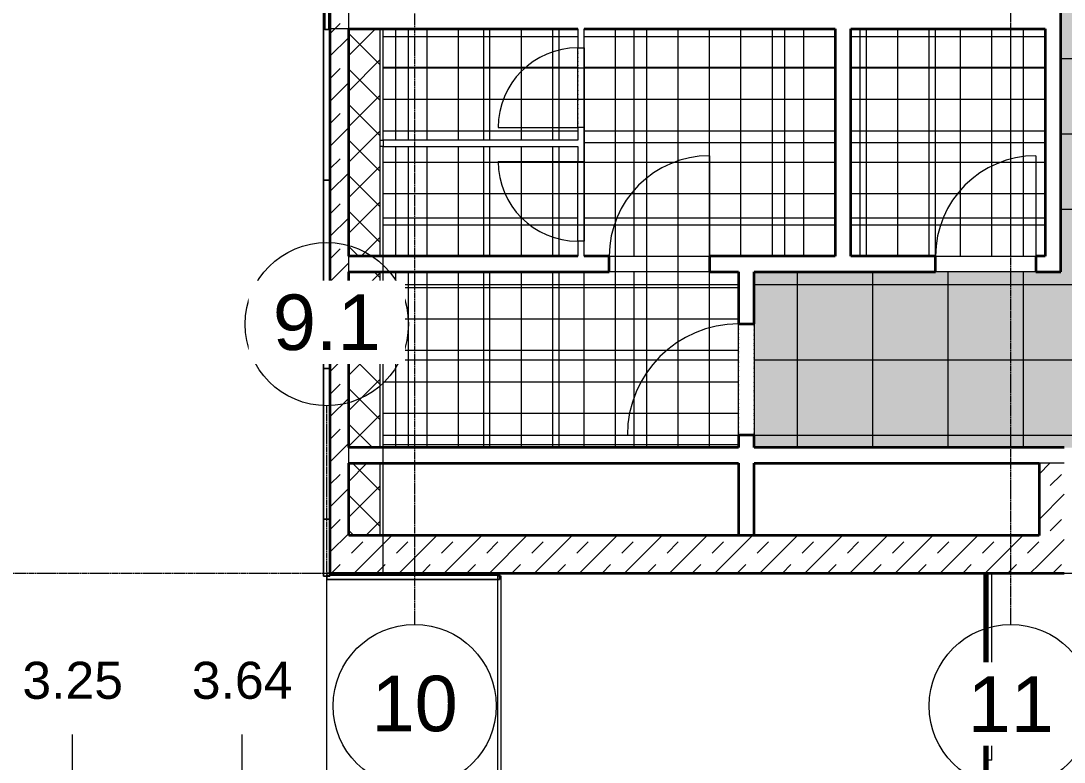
# Model space of a CAD drawing. Header units: millimetres. Extents: x -309577 to 26510, y -302335 to 26695.
# Drawn here: x -247076 to -238764, y -281489 to -275583 of the extents above; entities that cross this region are included whole.
import ezdxf

# ---------------------------------------------------------------- set-up
doc = ezdxf.new("R2010")
doc.units = ezdxf.units.MM
doc.linetypes.add('Rasterlinie', pattern=[22.225, 12.7, -3.175, 3.175, -3.175])
doc.linetypes.add('Über Schnittebene 1', pattern=[1, 0, -1])
for name, color, linetype, lineweight in [('A-AREA-LINE', 4, 'Continuous', 70), ('A-CLNG-GRID', 1, 'Continuous', 9), ('A-DOOR', 1, 'Continuous', 9), ('A-FLOR-HRAL', 1, 'Continuous', 9), ('A-FLOR-OTLN', 6, 'Continuous', 9), ('A-FLOR-PATT', 8, 'Continuous', 9), ('A-GLAZ', 6, 'Continuous', 9), ('A-WALL', 2, 'Continuous', 9), ('A-WALL-PATT', 2, 'Continuous', 35), ('I-WALL', 2, 'Continuous', 9), ('S-GRID', 1, 'Continuous', 9)]:
    doc.layers.add(name, color=color, linetype=linetype, lineweight=lineweight)
pattern_1 = [(180, (0, 0), (-6e-14, -500), [])]
pattern_2 = [(45, (0, 0), (-179.60512, 179.60512), []), (45, (179.6, 0), (-179.60512, 179.60512), [127, -127])]

# ---------------------------------------------------------------- blocks, each defined once
blk = doc.blocks.new('Systemelement - Metallpanel-V15-Ebene 2')
at = {"layer": 'A-GLAZ'}
h = blk.add_hatch(dxfattribs=at)
h.set_pattern_fill('FP_1', color=256, style=0, pattern_type=2)
h.set_pattern_definition(pattern_1)
h.paths.add_polyline_path([(750, -15), (-750, -15), (-750, -25), (750, -25)], flags=0)
blk.add_line((750, -25), (-750, -25), dxfattribs=at)
blk = doc.blocks.new('Systemelement - Verglasung-250449-Ebene 2')
at = {"layer": 'A-GLAZ'}
for p, q in [((-750, 15), (750, 15)), ((-750, 15), (-750, -15)), ((750, 15), (750, -15)), ((750, -15), (-750, -15))]:
    blk.add_line(p, q, dxfattribs=at)
blk = doc.blocks.new('Systemelement - Metallpanel-250450-Ebene 2')
at = {"layer": 'A-GLAZ'}
h = blk.add_hatch(dxfattribs=at)
h.set_pattern_fill('FP_1', color=256, style=0, pattern_type=2)
h.set_pattern_definition(pattern_1)
h.paths.add_polyline_path([(600, 25), (-600, 25), (-600, -25), (600, -25)], flags=0)
for p, q in [((-600, 25), (-600, -25)), ((600, 25), (600, -25)), ((600, -25), (-600, -25))]:
    blk.add_line(p, q, dxfattribs=at)
blk = doc.blocks.new('Systemelement - Metallpanel-250451-Ebene 2')
at = {"layer": 'A-GLAZ'}
h = blk.add_hatch(dxfattribs=at)
h.set_pattern_fill('FP_1', color=256, style=0, pattern_type=2)
h.set_pattern_definition(pattern_1)
h.paths.add_polyline_path([(750, 25), (-750, 25), (-750, -25), (750, -25)], flags=0)
for p, q in [((-750, 25), (-750, -25)), ((750, 25), (750, -25)), ((750, -25), (-750, -25))]:
    blk.add_line(p, q, dxfattribs=at)
blk = doc.blocks.new('Systemelement - Metallpanel-250452-Ebene 2')
at = {"layer": 'A-GLAZ'}
h = blk.add_hatch(dxfattribs=at)
h.set_pattern_fill('FP_1', color=256, style=0, pattern_type=2)
h.set_pattern_definition(pattern_1)
h.paths.add_polyline_path([(227.5, 25), (-227.5, 25), (-227.5, -25), (227.5, -25)], flags=0)
for p, q in [((-227.5, 25), (-227.5, -25)), ((202.5, 25), (227.5, 25)), ((227.5, 25), (227.5, -25)), ((227.5, -25), (-227.5, -25))]:
    blk.add_line(p, q, dxfattribs=at)
blk = doc.blocks.new('Systemelement - Metallpanel-332880-Ebene 2')
at = {"layer": 'A-GLAZ'}
h = blk.add_hatch(dxfattribs=at)
h.set_pattern_fill('FP_1', color=256, style=0, pattern_type=2)
h.set_pattern_definition(pattern_1)
h.paths.add_polyline_path([(-687.5, -25), (687.5, -25), (687.5, 25), (-687.5, 25)], flags=0)
for p, q in [((-687.5, 25), (-662.5, 25)), ((-687.5, 25), (-687.5, -25)), ((687.5, 25), (687.5, -25)), ((687.5, -25), (-687.5, -25))]:
    blk.add_line(p, q, dxfattribs=at)
blk = doc.blocks.new('Geländer - Geländer-380599-Ebene 2')
at = {"layer": 'A-FLOR-HRAL'}
for p, q in [((-239378.7, -279983), (-239378.7, -281473.6)), ((-239338.7, -281473.6), (-239338.7, -279983)), ((-239338.7, -281473.6), (-239378.7, -281473.6))]:
    blk.add_line(p, q, dxfattribs=at)
blk = doc.blocks.new('Systemelement - Metallpanel-V27-Ebene 2')
at = {"layer": 'A-GLAZ'}
h = blk.add_hatch(dxfattribs=at)
h.set_pattern_fill('FP_3', color=256, style=0, pattern_type=2)
h.set_pattern_definition(pattern_1)
h.paths.add_polyline_path([(750, 15), (750, 25), (-750, 25), (-750, 15), (744, 15)], flags=0)
h.paths.add_polyline_path([(750, -25), (750, -15), (-750, -15), (-750, -25), (744, -25)], flags=0)
for p, q in [((-750, 25), (617.5, 25)), ((750, -25), (-750, -25))]:
    blk.add_line(p, q, dxfattribs=at)
blk = doc.blocks.new('Systemelement - Verglasung-V30-Ebene 2')
at = {"layer": 'A-GLAZ'}
for p, q in [((750, 15), (-750, 15)), ((750, -15), (750, 15)), ((-750, -15), (750, -15))]:
    blk.add_line(p, q, dxfattribs=at)
blk = doc.blocks.new('Systemelement - Metallpanel-V31-Ebene 2')
at = {"layer": 'A-GLAZ'}
for p, q in [((600, 25), (-600, 25)), ((-600, 25), (-600, -25)), ((600, -25), (600, 25)), ((-600, -25), (600, -25))]:
    blk.add_line(p, q, dxfattribs=at)
blk = doc.blocks.new('Systemelement - Metallpanel-V32-Ebene 2')
at = {"layer": 'A-GLAZ'}
for p, q in [((750, 25), (-750, 25)), ((-750, 25), (-750, -25)), ((750, -25), (750, 25)), ((-750, -25), (750, -25))]:
    blk.add_line(p, q, dxfattribs=at)
blk = doc.blocks.new('Systemelement - Metallpanel-V33-Ebene 2')
at = {"layer": 'A-GLAZ'}
for p, q in [((227.5, 25), (-227.5, 25)), ((-227.5, 25), (-227.5, -25)), ((227.5, -25), (227.5, 25)), ((-227.5, -25), (227.5, -25))]:
    blk.add_line(p, q, dxfattribs=at)
blk = doc.blocks.new('Systemelement - Metallpanel-V61-Ebene 2')
at = {"layer": 'A-GLAZ'}
for p, q in [((687.5, 25), (-687.5, 25)), ((-687.5, 25), (-687.5, -25)), ((687.5, -25), (687.5, 25)), ((-687.5, -25), (687.5, -25))]:
    blk.add_line(p, q, dxfattribs=at)
blk = doc.blocks.new('Drehflügel 1-flg - Stahlzarge1 - 80 x 2_26-250430-Ebene 2')
at = {"layer": 'A-DOOR'}
blk.add_line((400, 876.9), (400, 76.9), dxfattribs=at)
at = {"layer": 'A-DOOR', "linetype": 'Über Schnittebene 1'}
for p, q in [((-400, 76.9), (400, 76.9)), ((400, -48.1), (-400, -48.1))]:
    blk.add_line(p, q, dxfattribs=at)
at = {"layer": 'A-DOOR'}
blk.add_arc((400, 76.9), 800, 90, 180, dxfattribs=at)
blk = doc.blocks.new('Drehflügel 1-flg - Stahlzarge1 - 88_5 x 2_26-266605-Ebene 2')
at = {"layer": 'A-DOOR', "linetype": 'Über Schnittebene 1'}
for p, q in [((442.5, 48.1), (-442.5, 48.1)), ((-442.5, -76.9), (442.5, -76.9))]:
    blk.add_line(p, q, dxfattribs=at)
at = {"layer": 'A-DOOR'}
blk.add_line((442.5, -961.9), (442.5, -76.9), dxfattribs=at)
blk.add_arc((442.5, -76.9), 885, 180, 270, dxfattribs=at)
blk = doc.blocks.new('Drehflügel 1-flg - Umfassungszarge - 63_5 x 2_135-250514-Ebene 2')
at = {"layer": 'A-DOOR', "linetype": 'Über Schnittebene 1'}
for p, q in [((317.5, 10.6), (-317.5, 10.6)), ((-317.5, -39.4), (317.5, -39.4))]:
    blk.add_line(p, q, dxfattribs=at)
at = {"layer": 'A-DOOR'}
blk.add_line((317.5, -674.4), (317.5, -39.4), dxfattribs=at)
blk.add_arc((317.5, -39.4), 635, 180, 270, dxfattribs=at)
blk = doc.blocks.new('Drehflügel 1-flg - Umfassungszarge - 63_5 x 2_135-250513-Ebene 2')
at = {"layer": 'A-DOOR'}
blk.add_line((317.5, 674.4), (317.5, 39.4), dxfattribs=at)
at = {"layer": 'A-DOOR', "linetype": 'Über Schnittebene 1'}
for p, q in [((-317.5, 39.4), (317.5, 39.4)), ((317.5, -10.6), (-317.5, -10.6))]:
    blk.add_line(p, q, dxfattribs=at)
at = {"layer": 'A-DOOR'}
blk.add_arc((317.5, 39.4), 635, 90, 180, dxfattribs=at)
blk = doc.blocks.new('Systemelement - Verglasung-387670-Ebene 2')
at = {"layer": 'A-GLAZ'}
for p, q in [((812.5, 15), (-812.5, 15)), ((-812.5, 15), (-812.5, -15)), ((812.5, -15), (812.5, 15)), ((-812.5, -15), (812.5, -15))]:
    blk.add_line(p, q, dxfattribs=at)
blk = doc.blocks.new('Geländer - Geländer-380629-Ebene 2')
at = {"layer": 'A-FLOR-HRAL'}
for p, q in [((-239378.7, -279983), (-239378.7, -281473.6)), ((-239338.7, -281473.6), (-239338.7, -279983)), ((-239338.7, -281473.6), (-239378.7, -281473.6))]:
    blk.add_line(p, q, dxfattribs=at)
blk = doc.blocks.new('Raster - Rasterbeschriftung-194804-Ebene 2')
at = {"layer": 'S-GRID'}
blk.add_circle((0, 0), 6.5, dxfattribs=at)

msp = doc.modelspace()

# ---------------------------------------------------------------- hatches: boundary and pattern name
at = {"layer": 'A-CLNG-GRID', "lineweight": 18}
h = msp.add_hatch(dxfattribs=at)
h.set_pattern_fill('FP_34', color=256, style=0, pattern_type=2)
h.set_pattern_definition([(90, (-237888.7, -259683), (-600, 4e-14), []), (180, (-237888.7, -259683), (-7e-14, -600), [])])
h.paths.add_polyline_path([(-241233.7, -278983), (-234543.7, -278983), (-234543.7, -277583), (-236988.7, -277583), (-236988.7, -240678), (-238788.7, -240678), (-238789.8, -277583), (-241233.7, -277583), (-241233.7, -278481)], flags=0)
h = msp.add_hatch(dxfattribs=at)
h.set_pattern_fill('FP_28', color=256, style=0, pattern_type=2)
h.set_pattern_definition([(0, (-242188.7, -276551.74), (0, 600), []), (90, (-242188.7, -276551.74), (-600, 4e-14), [])])
h.paths.add_polyline_path([(-240588.7, -277458), (-240588.7, -275645.5), (-242588.7, -275645.5), (-242588.7, -277458), (-241683.5, -277458)], flags=0)
h.paths.add_polyline_path([(-243130.3, -277458), (-242638.7, -277458), (-242638.7, -276583), (-244188.7, -276583), (-244188.7, -277458)], flags=0)
h.paths.add_polyline_path([(-242638.7, -276533), (-242638.7, -275645.5), (-244188.7, -275645.5), (-244188.7, -276533), (-243130.3, -276533)], flags=0)
h = msp.add_hatch(dxfattribs=at)
h.set_pattern_fill('FP_29', color=256, style=0, pattern_type=2)
h.set_pattern_definition([(90, (-239788.7, -276551.74), (-600, 4e-14), []), (180, (-239788.7, -276551.74), (-7e-14, -600), [])])
h.paths.add_polyline_path([(-238913.7, -277458), (-238913.7, -275645.5), (-240463.7, -275645.5), (-240463.7, -277458), (-240236.6, -277458)], flags=0)
h = msp.add_hatch(dxfattribs=at)
h.set_pattern_fill('FP_33', color=256, style=0, pattern_type=2)
h.set_pattern_definition([(0, (-242788.7, -278283), (0, 600), []), (90, (-242788.7, -278283), (-600, 4e-14), [])])
h.paths.add_polyline_path([(-243130.3, -278983), (-241358.7, -278983), (-241358.7, -277583), (-244188.7, -277583), (-244188.7, -278983)], flags=0)
at = {"layer": 'A-FLOR-PATT'}
h = msp.add_hatch(dxfattribs=at)
h.set_pattern_fill('FP_27', color=256, style=0, pattern_type=2)
h.set_pattern_definition([(270, (-237868.69, -258096.74), (100, 6e-15), []), (0, (-237868.69, -258096.74), (200, 200), [100, -700]), (0, (-237768.69, -258496.74), (200, 200), [100, -700])])
h.paths.add_polyline_path([(-237342.9, -278983), (-234543.7, -278983), (-234543.7, -277583), (-236988.7, -277583), (-236988.7, -272680.5), (-236863.7, -272680.5), (-236863.7, -275520.5), (-231163.7, -275520.5), (-231163.7, -274153), (-231178.7, -274153), (-231178.7, -272953), (-231163.7, -272953), (-231163.7, -271558), (-231838.7, -271558), (-231838.7, -271595.5), (-236863.7, -271595.5), (-236863.7, -271795.5), (-236988.7, -271795.5), (-236988.7, -268630.5), (-236863.7, -268630.5), (-236863.7, -271470.5), (-231838.7, -271470.5), (-231838.7, -271508), (-231163.7, -271508), (-231163.7, -271453), (-231178.7, -271453), (-231178.7, -270253), (-231163.7, -270253), (-231163.7, -268753), (-231178.7, -268753), (-231178.7, -267553), (-231163.7, -267553), (-231163.7, -267508), (-231838.7, -267508), (-231838.7, -267545.5), (-236863.7, -267545.5), (-236863.7, -267745.5), (-236988.7, -267745.5), (-236988.7, -264580.5), (-236863.7, -264580.5), (-236863.7, -267420.5), (-231838.7, -267420.5), (-231838.7, -267458), (-231163.7, -267458), (-231163.7, -266053), (-231178.7, -266053), (-231178.7, -264853), (-231163.7, -264853), (-231163.7, -263458), (-231838.7, -263458), (-231838.7, -263495.5), (-236863.7, -263495.5), (-236863.7, -263695.5), (-236988.7, -263695.5), (-236988.7, -260568), (-236863.7, -260568), (-236863.7, -263370.5), (-231838.7, -263370.5), (-231838.7, -263408), (-231163.7, -263408), (-231163.7, -263353), (-231178.7, -263353), (-231178.7, -262153), (-231163.7, -262153), (-231163.7, -260653), (-231178.7, -260653), (-231178.7, -259483), (-236863.7, -259483), (-236863.7, -259683), (-236988.7, -259683), (-236988.7, -255130.5), (-236863.7, -255130.5), (-236863.7, -259283), (-231163.7, -259283), (-231163.7, -257953), (-231178.7, -257953), (-231178.7, -256753), (-231163.7, -256753), (-231163.7, -255253), (-231178.7, -255253), (-231178.7, -254053), (-231163.7, -254053), (-231163.7, -254008), (-231838.7, -254008), (-231838.7, -254045.5), (-236863.7, -254045.5), (-236863.7, -254245.5), (-236988.7, -254245.5), (-236988.7, -249730.5), (-236863.7, -249730.5), (-236863.7, -253920.5), (-231838.7, -253920.5), (-231838.7, -253958), (-231163.7, -253958), (-231163.7, -252553), (-231178.7, -252553), (-231178.7, -251353), (-231163.7, -251353), (-231163.7, -249853), (-231178.7, -249853), (-231178.7, -248653), (-231163.7, -248653), (-231163.7, -248608), (-231838.7, -248608), (-231838.7, -248645.5), (-236863.7, -248645.5), (-236863.7, -248845.5), (-236988.7, -248845.5), (-236988.7, -245680.5), (-236863.7, -245680.5), (-236863.7, -248520.5), (-231838.7, -248520.5), (-231838.7, -248558), (-231163.7, -248558), (-231163.7, -247153), (-231178.7, -247153), (-231178.7, -245953), (-231163.7, -245953), (-231163.7, -244558), (-231838.7, -244558), (-231838.7, -244595.5), (-236863.7, -244595.5), (-236863.7, -244795.5), (-236988.7, -244795.5), (-236988.7, -244270.5), (-236863.7, -244270.5), (-236863.7, -244470.5), (-231838.7, -244470.5), (-231838.7, -244508), (-231163.7, -244508), (-231163.7, -244453), (-231178.7, -244453), (-231178.7, -243253), (-231163.7, -243253), (-231163.7, -241753), (-231178.7, -241753), (-231178.7, -240673), (-236788.7, -240673), (-236788.7, -241483), (-236863.7, -241483), (-236863.7, -243385.5), (-236988.7, -243385.5), (-236988.7, -240678), (-237188.7, -240678), (-237188.7, -240673), (-238588.7, -240673), (-238588.7, -240678), (-238788.7, -240678), (-238788.7, -243385.5), (-238913.7, -243385.5), (-238913.7, -241483), (-238988.7, -241483), (-238988.7, -240673), (-244598.7, -240673), (-244598.7, -241753), (-244613.7, -241753), (-244613.7, -243253), (-244598.7, -243253), (-244598.7, -244453), (-244613.7, -244453), (-244613.7, -244508), (-243938.7, -244508), (-243938.7, -244470.5), (-238913.7, -244470.5), (-238913.7, -244270.5), (-238788.7, -244270.5), (-238788.7, -244795.5), (-238913.7, -244795.5), (-238913.7, -244595.5), (-243938.7, -244595.5), (-243938.7, -244558), (-244613.7, -244558), (-244613.7, -245953), (-244598.7, -245953), (-244598.7, -247153), (-244613.7, -247153), (-244613.7, -248558), (-243938.7, -248558), (-243938.7, -248520.5), (-238913.7, -248520.5), (-238913.7, -248021.8), (-238939.2, -248069.7), (-238976.6, -248115.1), (-239022, -248152.4), (-239073.9, -248180.2), (-239130.2, -248197.2), (-239188.7, -248203), (-239247.2, -248197.2), (-239303.5, -248180.2), (-239355.4, -248152.4), (-239400.8, -248115.1), (-239438.1, -248069.7), (-239465.9, -248017.8), (-239482.9, -247961.5), (-239488.7, -247903), (-239482.9, -247844.5), (-239465.9, -247788.2), (-239438.1, -247736.3), (-239400.8, -247690.9), (-239355.4, -247653.5), (-239303.5, -247625.8), (-239247.2, -247608.8), (-239188.7, -247603), (-239130.2, -247608.8), (-239073.9, -247625.8), (-239022, -247653.5), (-238976.6, -247690.9), (-238939.2, -247736.3), (-238913.7, -247784.1), (-238913.7, -245680.5), (-238788.7, -245680.5), (-238788.7, -248845.5), (-238913.7, -248845.5), (-238913.7, -248645.5), (-243938.7, -248645.5), (-243938.7, -248608), (-244613.7, -248608), (-244613.7, -248653), (-244598.7, -248653), (-244598.7, -249853), (-244613.7, -249853), (-244613.7, -251353), (-244598.7, -251353), (-244598.7, -252553), (-244613.7, -252553), (-244613.7, -253958), (-243938.7, -253958), (-243938.7, -253920.5), (-238913.7, -253920.5), (-238913.7, -249730.5), (-238788.7, -249730.5), (-238788.7, -254245.5), (-238913.7, -254245.5), (-238913.7, -254045.5), (-243938.7, -254045.5), (-243938.7, -254008), (-244613.7, -254008), (-244613.7, -254053), (-244598.7, -254053), (-244598.7, -255253), (-244613.7, -255253), (-244613.7, -256753), (-244598.7, -256753), (-244598.7, -257953), (-244613.7, -257953), (-244613.7, -259283), (-238913.7, -259283), (-238913.7, -256121.8), (-238939.2, -256169.7), (-238976.6, -256215.1), (-239022, -256252.4), (-239073.9, -256280.2), (-239130.2, -256297.2), (-239188.7, -256303), (-239247.2, -256297.2), (-239303.5, -256280.2), (-239355.4, -256252.4), (-239400.8, -256215.1), (-239438.1, -256169.7), (-239465.9, -256117.8), (-239482.9, -256061.5), (-239488.7, -256003), (-239482.9, -255944.5), (-239465.9, -255888.2), (-239438.1, -255836.3), (-239400.8, -255790.9), (-239355.4, -255753.5), (-239303.5, -255725.8), (-239247.2, -255708.8), (-239188.7, -255703), (-239130.2, -255708.8), (-239073.9, -255725.8), (-239022, -255753.5), (-238976.6, -255790.9), (-238939.2, -255836.3), (-238913.7, -255884.1), (-238913.7, -255130.5), (-238788.7, -255130.5), (-238789.8, -259683), (-238913.7, -259683), (-238913.7, -259483), (-244598.7, -259483), (-244598.7, -260653), (-244613.7, -260653), (-244613.7, -262153), (-244598.7, -262153), (-244598.7, -263353), (-244613.7, -263353), (-244613.7, -264758), (-243938.7, -264758), (-243938.7, -264720.5), (-238913.7, -264720.5), (-238913.7, -264221.8), (-238939.2, -264269.7), (-238976.6, -264315.1), (-239022, -264352.4), (-239073.9, -264380.2), (-239130.2, -264397.2), (-239188.7, -264403), (-239247.2, -264397.2), (-239303.5, -264380.2), (-239355.4, -264352.4), (-239404.4, -264310.8), (-239438.1, -264269.7), (-239465.9, -264217.8), (-239482.9, -264161.5), (-239488.2, -264097.5), (-239482.9, -264044.5), (-239465.9, -263988.2), (-239438.1, -263936.3), (-239400.8, -263890.9), (-239355.4, -263853.5), (-239303.5, -263825.8), (-239247.2, -263808.8), (-239188.7, -263803), (-239130.2, -263808.8), (-239073.9, -263825.8), (-239022, -263853.5), (-238976.6, -263890.9), (-238939.2, -263936.3), (-238913.7, -263984.1), (-238913.7, -260568), (-238788.7, -260568), (-238789.8, -265045.5), (-238913.7, -265045.5), (-238913.7, -264845.5), (-243938.7, -264845.5), (-243938.7, -264808), (-244613.7, -264808), (-244613.7, -264853), (-244598.7, -264853), (-244598.7, -266053), (-244613.7, -266053), (-244613.7, -267553), (-244598.7, -267553), (-244598.7, -268753), (-244613.7, -268753), (-244613.7, -270158), (-243938.7, -270158), (-243938.7, -270120.5), (-238913.7, -270120.5), (-238913.7, -265930.5), (-238788.7, -265930.5), (-238788.7, -270445.5), (-238913.7, -270445.5), (-238913.7, -270245.5), (-243938.7, -270245.5), (-243938.7, -270208), (-244613.7, -270208), (-244613.7, -270253), (-244598.7, -270253), (-244598.7, -271453), (-244613.7, -271453), (-244613.7, -272953), (-244598.7, -272953), (-244598.7, -274153), (-244613.7, -274153), (-244613.7, -275520.5), (-238913.7, -275520.5), (-238913.7, -272321.8), (-238939.2, -272369.7), (-238976.6, -272415.1), (-239022, -272452.4), (-239073.9, -272480.2), (-239130.2, -272497.2), (-239188.7, -272503), (-239247.2, -272497.2), (-239303.5, -272480.2), (-239355.4, -272452.4), (-239400.8, -272415.1), (-239438.1, -272369.7), (-239465.9, -272317.8), (-239482.9, -272261.5), (-239488.7, -272203), (-239482.9, -272144.5), (-239465.9, -272088.2), (-239438.1, -272036.3), (-239400.8, -271990.9), (-239355.4, -271953.5), (-239303.5, -271925.8), (-239247.2, -271908.8), (-239188.7, -271903), (-239130.2, -271908.8), (-239073.9, -271925.8), (-239022, -271953.5), (-238976.6, -271990.9), (-238939.2, -272036.3), (-238913.7, -272084.1), (-238913.7, -271330.5), (-238788.7, -271330.5), (-238789.8, -277583), (-241233.7, -277583), (-241233.7, -278983), (-238763.7, -278983)], flags=0)
h.paths.add_polyline_path([(-243938.7, -272453), (-243994.3, -272446.7), (-244047.2, -272428.2), (-244094.6, -272398.4), (-244134.1, -272358.9), (-244163.9, -272311.5), (-244182.4, -272258.6), (-244188.7, -272203), (-244182.4, -272147.4), (-244163.9, -272094.5), (-244134.1, -272047.1), (-244094.6, -272007.5), (-244047.2, -271977.7), (-243994.3, -271959.3), (-243938.7, -271953), (-243883.1, -271959.3), (-243830.2, -271977.7), (-243782.8, -272007.5), (-243743.2, -272047.1), (-243713.4, -272094.5), (-243695, -272147.4), (-243688.7, -272203), (-243695, -272258.6), (-243713.4, -272311.5), (-243743.2, -272358.9), (-243782.8, -272398.4), (-243830.2, -272428.2), (-243883.1, -272446.7)], flags=0)
h.paths.add_polyline_path([(-231838.7, -272453), (-231894.3, -272446.7), (-231947.2, -272428.2), (-231994.6, -272398.4), (-232034.1, -272358.9), (-232063.9, -272311.5), (-232082.4, -272258.6), (-232088.7, -272203), (-232082.4, -272147.4), (-232063.9, -272094.5), (-232034.1, -272047.1), (-231994.6, -272007.5), (-231947.2, -271977.7), (-231894.3, -271959.3), (-231838.7, -271953), (-231783.1, -271959.3), (-231730.2, -271977.7), (-231682.8, -272007.5), (-231643.2, -272047.1), (-231613.4, -272094.5), (-231595, -272147.4), (-231588.7, -272203), (-231595, -272258.6), (-231613.4, -272311.5), (-231643.2, -272358.9), (-231682.8, -272398.4), (-231730.2, -272428.2), (-231783.1, -272446.7)], flags=0)
h.paths.add_polyline_path([(-231838.7, -264353), (-231894.3, -264346.7), (-231947.2, -264328.2), (-231994.6, -264298.4), (-232034.1, -264258.9), (-232063.9, -264211.5), (-232082.4, -264158.6), (-232088.7, -264103), (-232082.4, -264047.4), (-232063.9, -263994.5), (-232034.1, -263947.1), (-231994.6, -263907.5), (-231947.2, -263877.7), (-231894.3, -263859.3), (-231838.7, -263853), (-231783.1, -263859.3), (-231730.2, -263877.7), (-231682.8, -263907.5), (-231643.2, -263947.1), (-231613.4, -263994.5), (-231595, -264047.4), (-231588.7, -264103), (-231595, -264158.6), (-231613.4, -264211.5), (-231643.2, -264258.9), (-231682.8, -264298.4), (-231730.2, -264328.2), (-231783.1, -264346.7)], flags=0)
h.paths.add_polyline_path([(-243938.7, -264353), (-243994.3, -264346.7), (-244047.2, -264328.2), (-244094.6, -264298.4), (-244134.1, -264258.9), (-244163.9, -264211.5), (-244182.4, -264158.6), (-244188.7, -264103), (-244182.4, -264047.4), (-244163.9, -263994.5), (-244134.1, -263947.1), (-244094.6, -263907.5), (-244047.2, -263877.7), (-243994.3, -263859.3), (-243938.7, -263853), (-243883.1, -263859.3), (-243830.2, -263877.7), (-243782.8, -263907.5), (-243743.2, -263947.1), (-243713.4, -263994.5), (-243695, -264047.4), (-243688.7, -264103), (-243695, -264158.6), (-243713.4, -264211.5), (-243743.2, -264258.9), (-243782.8, -264298.4), (-243830.2, -264328.2), (-243883.1, -264346.7)], flags=0)
h.paths.add_polyline_path([(-231838.7, -256253), (-231894.3, -256246.7), (-231947.2, -256228.2), (-231994.6, -256198.4), (-232034.1, -256158.9), (-232063.9, -256111.5), (-232082.4, -256058.6), (-232088.7, -256003), (-232082.4, -255947.4), (-232063.9, -255894.5), (-232034.1, -255847.1), (-231994.6, -255807.5), (-231947.2, -255777.7), (-231894.3, -255759.3), (-231838.7, -255753), (-231783.1, -255759.3), (-231730.2, -255777.7), (-231681.7, -255808.7), (-231643.2, -255847.1), (-231613.4, -255894.5), (-231595, -255947.4), (-231588.7, -256003), (-231595, -256058.6), (-231613.4, -256111.5), (-231643.2, -256158.9), (-231682.8, -256198.4), (-231730.2, -256228.2), (-231783.1, -256246.7)], flags=0)
h.paths.add_polyline_path([(-243938.7, -256253), (-243994.3, -256246.7), (-244047.2, -256228.2), (-244094.6, -256198.4), (-244134.1, -256158.9), (-244163.9, -256111.5), (-244182.4, -256058.6), (-244188.7, -256003), (-244182.4, -255947.4), (-244163.9, -255894.5), (-244134.1, -255847.1), (-244094.6, -255807.5), (-244047.2, -255777.7), (-243994.3, -255759.3), (-243938.7, -255753), (-243883.1, -255759.3), (-243830.2, -255777.7), (-243781.7, -255808.7), (-243743.2, -255847.1), (-243713.4, -255894.5), (-243695, -255947.4), (-243688.7, -256003), (-243695, -256058.6), (-243713.4, -256111.5), (-243743.2, -256158.9), (-243782.8, -256198.4), (-243830.2, -256228.2), (-243883.1, -256246.7)], flags=0)
h.paths.add_polyline_path([(-243938.7, -248153), (-243994.3, -248146.7), (-244047.2, -248128.2), (-244094.6, -248098.4), (-244134.1, -248058.9), (-244163.9, -248011.5), (-244182.4, -247958.6), (-244188.7, -247903), (-244182.4, -247847.4), (-244163.9, -247794.5), (-244134.1, -247747.1), (-244094.6, -247707.5), (-244047.2, -247677.7), (-243994.3, -247659.3), (-243938.7, -247653), (-243883.1, -247659.3), (-243830.2, -247677.7), (-243782.8, -247707.5), (-243743.2, -247747.1), (-243713.4, -247794.5), (-243695, -247847.4), (-243688.7, -247903), (-243695, -247958.6), (-243713.4, -248011.5), (-243743.2, -248058.9), (-243782.8, -248098.4), (-243830.2, -248128.2), (-243883.1, -248146.7)], flags=0)
h.paths.add_polyline_path([(-231838.7, -248153), (-231894.3, -248146.7), (-231947.2, -248128.2), (-231994.6, -248098.4), (-232034.1, -248058.9), (-232063.9, -248011.5), (-232082.4, -247958.6), (-232088.7, -247903), (-232082.4, -247847.4), (-232063.9, -247794.5), (-232034.1, -247747.1), (-231994.6, -247707.5), (-231947.2, -247677.7), (-231894.3, -247659.3), (-231838.7, -247653), (-231783.1, -247659.3), (-231730.2, -247677.7), (-231682.8, -247707.5), (-231643.2, -247747.1), (-231613.4, -247794.5), (-231595, -247847.4), (-231588.7, -247903), (-231595, -247958.6), (-231613.4, -248011.5), (-231643.2, -248058.9), (-231682.8, -248098.4), (-231730.2, -248128.2), (-231783.1, -248146.7)], flags=0)
h = msp.add_hatch(dxfattribs=at)
h.set_pattern_fill('FP_87', color=256, style=0, pattern_type=2)
h.set_pattern_definition([(270, (-241588.7, -276707.99), (250, 2e-14), []), (0, (-241588.7, -276707.99), (0, 250), [])])
h.paths.add_polyline_path([(-243130.3, -278983), (-241358.7, -278983), (-241358.7, -277583), (-241588.7, -277583), (-241588.7, -277458), (-240588.7, -277458), (-240588.7, -275645.5), (-242588.7, -275645.5), (-242588.7, -275798), (-242638.7, -275798), (-242638.7, -275645.5), (-244188.7, -275645.5), (-244188.7, -276533), (-242638.7, -276533), (-242638.7, -276433), (-242588.7, -276433), (-242588.7, -276703), (-242638.7, -276703), (-242638.7, -276583), (-244188.7, -276583), (-244188.7, -277458), (-242638.7, -277458), (-242638.7, -277338), (-242588.7, -277338), (-242588.7, -277458), (-242388.7, -277458), (-242388.7, -277583), (-244188.7, -277583), (-244188.7, -278983)], flags=0)
h.paths.add_polyline_path([(-240463.7, -277458), (-238913.7, -277458), (-238913.7, -275645.5), (-240463.7, -275645.5), (-240463.7, -277064)], flags=0)
at = {"layer": 'A-WALL-PATT', "lineweight": 9}
h = msp.add_hatch(dxfattribs=at)
h.set_pattern_fill('FP_60', color=256, style=0, pattern_type=2)
h.set_pattern_definition(pattern_2)
h.paths.add_polyline_path([(-244577.2, -279983), (-244463.7, -279983), (-244463.7, -275520.5), (-244613.7, -275520.5), (-244613.7, -279983)], flags=0)
h = msp.add_hatch(dxfattribs=at)
h.set_pattern_fill('FP_59', color=256, style=0, pattern_type=2)
h.set_pattern_definition([(45, (0, 0), (-141.42136, 141.42136), []), (135, (0, 0), (-141.42136, -141.42136), [])])
h.paths.add_polyline_path([(-244213.7, -279683), (-244213.7, -279108), (-244463.7, -279108), (-244463.7, -279683)], flags=0)
h.paths.add_polyline_path([(-244213.7, -278983), (-244213.7, -277583), (-244463.7, -277583), (-244463.7, -278983)], flags=0)
h.paths.add_polyline_path([(-244213.7, -277458), (-244213.7, -275645.5), (-244463.7, -275645.5), (-244463.7, -277458)], flags=0)
h = msp.add_hatch(dxfattribs=at)
h.set_pattern_fill('FP_60', color=256, style=0, pattern_type=2)
h.set_pattern_definition(pattern_2)
h.paths.add_polyline_path([(-238789.8, -279983), (-238763.7, -279983), (-238763.7, -279108), (-238963.7, -279108), (-238963.7, -279983)], flags=0)
h = msp.add_hatch(dxfattribs=at)
h.set_pattern_fill('FP_60', color=256, style=0, pattern_type=2)
h.set_pattern_definition(pattern_2)
h.paths.add_polyline_path([(-244213.7, -279983), (-238963.7, -279983), (-238963.7, -279683), (-244463.7, -279683), (-244463.7, -279983)], flags=0)

# ---------------------------------------------------------------- linework, layer by layer
at = {"layer": 'A-AREA-LINE'}
for q in [(-239388.7, -281503.6), (-239388.7, -285715.9)]:
    msp.add_line((-239388.7, -279983), q, dxfattribs=at)
at = {"layer": 'A-FLOR-OTLN'}
for p, q in [((-241358.7, -278883), (-241358.7, -277998)), ((-241233.7, -277998), (-241233.7, -278883)), ((-241358.7, -279681.7), (-244188.7, -279681.7)), ((-241233.7, -279683), (-241233.7, -279681.7)), ((-244638.7, -281543), (-244638.7, -280033)), ((-239388.7, -279983), (-239388.7, -285715.9))]:
    msp.add_line(p, q, dxfattribs=at)
at = {"layer": 'A-WALL', "color": 10, "lineweight": 35}
for p, q in [((-244613.7, -275520.5), (-244613.7, -279983)), ((-238788.7, -277583), (-238788.7, -275520.5)), ((-244463.7, -275645.5), (-242638.7, -275645.5)), ((-244463.7, -277458), (-244463.7, -275645.5)), ((-242588.7, -275645.5), (-240588.7, -275645.5)), ((-240588.7, -275645.5), (-240588.7, -277458)), ((-240463.7, -275645.5), (-238913.7, -275645.5)), ((-240463.7, -277458), (-240463.7, -275645.5)), ((-238913.7, -275645.5), (-238913.7, -277458)), ((-242638.7, -277458), (-244463.7, -277458)), ((-242388.7, -277458), (-242588.7, -277458)), ((-242388.7, -277583), (-242388.7, -277458)), ((-240588.7, -277458), (-241588.7, -277458)), ((-241588.7, -277458), (-241588.7, -277583)), ((-239788.7, -277458), (-240463.7, -277458)), ((-239788.7, -277583), (-239788.7, -277458)), ((-238913.7, -277458), (-238988.7, -277458)), ((-238988.7, -277458), (-238988.7, -277583)), ((-244463.7, -277583), (-242388.7, -277583)), ((-244463.7, -278983), (-244463.7, -277583)), ((-241588.7, -277583), (-241358.7, -277583)), ((-241358.7, -277583), (-241358.7, -277998)), ((-241233.7, -277583), (-239788.7, -277583)), ((-241233.7, -277998), (-241233.7, -277583)), ((-238988.7, -277583), (-238788.7, -277583)), ((-241358.7, -277998), (-241233.7, -277998)), ((-241358.7, -278883), (-241358.7, -278983)), ((-241233.7, -278883), (-241358.7, -278883)), ((-241233.7, -278983), (-241233.7, -278883)), ((-241358.7, -278983), (-244463.7, -278983)), ((-238763.7, -278983), (-241233.7, -278983)), ((-244463.7, -279108), (-241358.7, -279108)), ((-244463.7, -279683), (-244463.7, -279108)), ((-241358.7, -279108), (-241358.7, -279681.7)), ((-241233.7, -279108), (-238963.7, -279108)), ((-241233.7, -279681.7), (-241233.7, -279108)), ((-238963.7, -279108), (-238963.7, -279683)), ((-238963.7, -279683), (-244463.7, -279683)), ((-241358.7, -279681.7), (-241233.7, -279681.7)), ((-244613.7, -279983), (-238763.7, -279983))]:
    msp.add_line(p, q, dxfattribs=at)
at = {"layer": 'A-WALL'}
for p, q in [((-244463.7, -275645.5), (-244463.7, -275520.5)), ((-244463.7, -275645.5), (-244613.7, -275645.5)), ((-244213.7, -277458), (-244213.7, -275645.5)), ((-240588.7, -275645.5), (-240588.7, -275645.5)), ((-244463.7, -277583), (-244463.7, -277458)), ((-242388.7, -277458), (-241588.7, -277458)), ((-239788.7, -277458), (-238988.7, -277458)), ((-244213.7, -278983), (-244213.7, -277583)), ((-241588.7, -277583), (-242388.7, -277583)), ((-238988.7, -277583), (-239788.7, -277583)), ((-244463.7, -279108), (-244463.7, -278983)), ((-244213.7, -279683), (-244213.7, -279108)), ((-238763.7, -279108), (-238963.7, -279108))]:
    msp.add_line(p, q, dxfattribs=at)
at = {"layer": 'A-WALL', "color": 7}
for p, q in [((-244188.7, -276533), (-244188.7, -275645.5)), ((-244188.7, -279983), (-244188.7, -276583))]:
    msp.add_line(p, q, dxfattribs=at)
at = {"layer": 'I-WALL', "color": 7}
for p, q in [((-242638.7, -275645.5), (-242638.7, -275798)), ((-242588.7, -275798), (-242588.7, -275645.5)), ((-242638.7, -275798), (-242588.7, -275798)), ((-242588.7, -276433), (-242638.7, -276433)), ((-242638.7, -276433), (-242638.7, -276533)), ((-242638.7, -276533), (-244188.7, -276533)), ((-244188.7, -276583), (-242638.7, -276583)), ((-242638.7, -276583), (-242638.7, -276703)), ((-242638.7, -276703), (-242588.7, -276703)), ((-242588.7, -277338), (-242638.7, -277338)), ((-242638.7, -277338), (-242638.7, -277458)), ((-242588.7, -277458), (-242588.7, -277338))]:
    msp.add_line(p, q, dxfattribs=at)
at = {"layer": 'I-WALL'}
for p, q in [((-242638.7, -276433), (-242638.7, -275798)), ((-242588.7, -275798), (-242588.7, -277338)), ((-244213.7, -276533), (-244188.7, -276533)), ((-244188.7, -276533), (-244188.7, -276583)), ((-244188.7, -276583), (-244213.7, -276583)), ((-242638.7, -277338), (-242638.7, -276703))]:
    msp.add_line(p, q, dxfattribs=at)
at = {"layer": 'S-GRID', "linetype": 'Rasterlinie'}
for p, q in [((-243938.7, -235883), (-243938.7, -280391.1)), ((-239188.7, -280391.1), (-239188.7, -235883)), ((-244638.7, -296482.9), (-244638.7, -278648.7)), ((-297438.8, -279983), (-175467.7, -279983))]:
    msp.add_line(p, q, dxfattribs=at)
at = {"layer": 'S-GRID', "lineweight": 18}
for p, q in [((-246663.7, -295585.5), (-246663.7, -281267.4)), ((-245313.7, -295585.5), (-245313.7, -281267.4))]:
    msp.add_line(p, q, dxfattribs=at)

# ---------------------------------------------------------------- block references
at = {"layer": 'A-DOOR'}
for name, p, rotation in [('Drehflügel 1-flg - Umfassungszarge - 63_5 x 2_135-250514-Ebene 2', (-242599.3, -276115.5), 270), ('Drehflügel 1-flg - Umfassungszarge - 63_5 x 2_135-250513-Ebene 2', (-242599.3, -277020.5), 90), ('Drehflügel 1-flg - Stahlzarge1 - 88_5 x 2_26-266605-Ebene 2', (-241281.8, -278440.5), 270)]:
    msp.add_blockref(name, p, dxfattribs=dict(at, rotation=rotation))
for p in [(-241988.7, -277534.9), (-239388.7, -277534.9)]:
    msp.add_blockref('Drehflügel 1-flg - Stahlzarge1 - 80 x 2_26-250430-Ebene 2', p, dxfattribs=at)
at = {"layer": 'A-FLOR-HRAL'}
for name in ['Geländer - Geländer-380599-Ebene 2', 'Geländer - Geländer-380629-Ebene 2']:
    msp.add_blockref(name, (0, 0), dxfattribs=at)
at = {"layer": 'A-GLAZ'}
for name, p, rotation in [('Systemelement - Metallpanel-V15-Ebene 2', (-244638.7, -274903), 269.9999999999999), ('Systemelement - Metallpanel-V27-Ebene 2', (-244638.7, -274903), 269.9999999999999), ('Systemelement - Verglasung-250449-Ebene 2', (-244638.7, -274903), 269.9999999999999), ('Systemelement - Verglasung-V30-Ebene 2', (-244638.7, -274903), 269.9999999999999), ('Systemelement - Metallpanel-250450-Ebene 2', (-244638.7, -276253), 269.9999999999999), ('Systemelement - Metallpanel-V31-Ebene 2', (-244638.7, -276253), 269.9999999999999), ('Systemelement - Metallpanel-250451-Ebene 2', (-244638.7, -277603), 269.9999999999999), ('Systemelement - Metallpanel-V32-Ebene 2', (-244638.7, -277603), 269.9999999999999), ('Systemelement - Metallpanel-250450-Ebene 2', (-244638.7, -278953), 269.9999999999999), ('Systemelement - Metallpanel-V31-Ebene 2', (-244638.7, -278953), 269.9999999999999), ('Systemelement - Metallpanel-250452-Ebene 2', (-244638.7, -279780.5), 269.9999999999999), ('Systemelement - Metallpanel-V33-Ebene 2', (-244638.7, -279780.5), 269.9999999999999), ('Systemelement - Verglasung-387670-Ebene 2', (-243263.7, -280820.5), 90)]:
    msp.add_blockref(name, p, dxfattribs=dict(at, rotation=rotation))
for name in ['Systemelement - Metallpanel-332880-Ebene 2', 'Systemelement - Metallpanel-V61-Ebene 2']:
    msp.add_blockref(name, (-243951.2, -280008), dxfattribs=at)
at = {"layer": 'S-GRID', "xscale": 99.99999999999993, "yscale": 99.99999999999993, "zscale": 99.99999999999993}
for p in [(-244638.7, -277998.7), (-239188.7, -281041.1)]:
    msp.add_blockref('Raster - Rasterbeschriftung-194804-Ebene 2', p, dxfattribs=at)
at = {"layer": 'S-GRID', "xscale": 99.99999999999993, "yscale": 99.99999999999993, "zscale": 99.99999999999993, "rotation": 180}
msp.add_blockref('Raster - Rasterbeschriftung-194804-Ebene 2', (-243938.7, -281041.1), dxfattribs=at)

# ---------------------------------------------------------------- texts
at = {"layer": 'S-GRID', "char_height": 295.06, "width": 957.6, "attachment_point": 2, "line_spacing_factor": 0.938532}
for s, insert in [('\\fArial|b0|i0|c0|p34|;3.25', (-246663.2, -280689.1)), ('\\fArial|b0|i0|c0|p34|;3.64', (-245313.2, -280689.1))]:
    msp.add_mtext(s, dxfattribs=dict(at, insert=insert))

# ---------------------------------------------------------------- next in the draw order: texts
at = {"layer": 'S-GRID', "char_height": 442.59, "attachment_point": 2, "line_spacing_factor": 0.938532, "bg_fill": 3, "box_fill_scale": 1.25, "bg_fill_color": 0, "bg_fill_transparency": 0}
for s, insert, width in [('\\fArial|b0|i0|c0|p34|;9.1', (-244638.8, -277763), 1025.899), ('\\fArial|b0|i0|c0|p34|;10', (-243938.6, -280800.2), 820.719), ('\\fArial|b0|i0|c0|p34|;11', (-239188.8, -280805.3), 820.719)]:
    msp.add_mtext(s, dxfattribs=dict(at, insert=insert, width=width))

doc.saveas('drawing.dxf')
